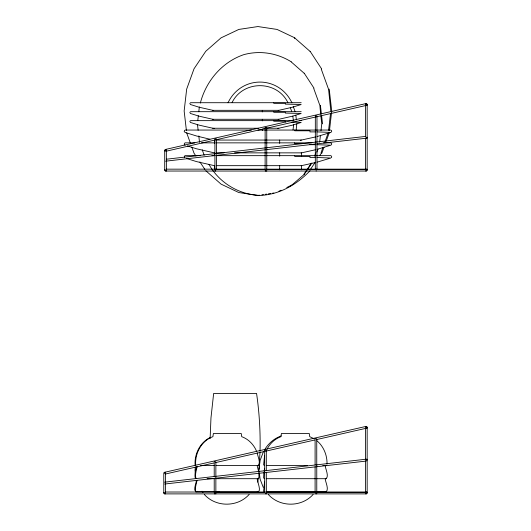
<?xml version="1.0" encoding="UTF-8"?>
<svg xmlns="http://www.w3.org/2000/svg" width="531" height="531" viewBox="0 0 531 531"><rect width="100%" height="100%" fill="white"/><g stroke="black" fill="none" stroke-linecap="round" stroke-linejoin="round"><path stroke-width="0.8" d="M210.123 438.573L210.966 417.983L213.648 393.444L256.566 393.444C259.327 412.468 260.489 431.716 260.044 450.938M260.017 451.762L258.902 471.508M263.861 472.65L263.628 478.039L264.677 478.677M257.84 482.155L258.285 478.066M197.771 120.603L198.328 115.771M198.793 111.742L199.344 106.904M293.012 129.976L293.63 124.593M296.119 130.068L296.836 123.829M319.662 142.129L320.452 135.266M320.976 130.692L321.766 123.829L320.85 115.871M328.596 130.261L330.547 113.302M329.485 130.42L331.722 110.992L329.207 89.135M195.335 466.882L195.03 470.3L195.521 474.316M259.022 469.298L259.513 465.275M259.712 463.669L260.104 460.457L263.535 451.39M264.538 455.744L263.628 464.91L264.677 465.548M264.093 471.136L264.538 468.873M264.538 482.009L263.628 491.175L264.677 491.812M310.091 144.266L309.938 144.697L315.394 144.697M196.609 466.689C195.627 470.393 194.273 474.833 195.375 478.517M197.187 466.689C196.204 470.393 194.844 474.833 195.952 478.517M196.39 480.548C196.171 483.628 193.072 489.595 195.899 491.832L219.33 491.832M196.968 480.548C196.908 481.902 193.058 493.73 197.253 491.361M200.346 103.041C206.001 81.084 222.064 62.008 243.775 54.66C259.925 50.226 277.069 53 291.253 61.815M314.611 156.087L315.733 152.988M316.874 152.118L317.963 149.118M323.007 147.273L321.049 152.689L321.474 152.968L319.675 155.649M324.965 141.863L328.045 133.347M321.839 153.213L324.023 147.18M326.207 141.146L329.207 132.85M189.813 103.273L190.423 104.507L199.079 107.209L213.422 110.468M189.813 112.233L190.423 113.475L199.079 116.17L213.422 119.429M189.813 121.201L190.423 122.435L199.079 125.137L214.185 128.535M285.326 122.044L285.399 121.201L273.804 121.201L273.498 120.643M294.506 38.504L294.771 37.973L310.031 51.368M266.947 449.379C269.821 443.611 274.826 438.865 280.919 436.668L281.41 433.502L309.248 433.502L309.739 436.668L314.1 438.785M165.426 492.954L163.78 492.954L163.78 473.254L165.426 473.254L165.426 492.954L164.869 493.89L163.906 493.531L163.906 492.376M365.487 460.118L366.357 459.282M228.045 102.729C241.187 75.203 278.755 75.203 291.897 102.729M232.087 102.516C243.098 80.055 276.843 80.055 287.855 102.516M306.208 170.816L303.964 174.168L304.197 174.44L291.154 185.638M307.104 169.482L311.153 163.448M304.217 174.46L311.896 162.997M310.263 169.688L315.195 162.333M264.438 450.115C268.168 443.577 274.129 438.387 281.264 435.944M196.676 491.361L195.899 491.832M258.351 478.225L257.754 478.677L259.015 478.039L258.776 472.65M258.351 491.361L257.568 491.832M310.111 51.281L321.627 68.911L321.275 69.143L328.583 89.327L330.813 110.992M304.217 73.192L313.98 88.139L313.682 88.338L319.881 105.457L320.671 114.278M184.569 130.38L184.177 131.462L185.06 132.411L196.45 135.963L209.864 139.208M184.569 143.184L184.177 144.266L185.06 145.215M184.569 155.988L184.39 157.501M331.298 132.086L331.722 131.23L331.298 130.38M331.298 144.89L331.722 144.04L331.298 143.184M331.298 157.7L331.722 156.844L331.298 155.988M208.948 164.351C219.111 182.717 238.996 194.764 259.971 195.435C279.406 194.671 296.922 184.562 310.091 170.677M249.152 494.447C237.609 507.404 215.858 507.404 204.316 494.447M313.137 494.447C301.595 507.404 279.844 507.404 268.301 494.447M326.684 465.388L322.808 465.568M209.785 437.743C199.868 442.715 194.306 454.27 195.116 465.09M290.191 185.797L291.672 185.1M278.928 191.246L281.072 190.224M286.786 187.516L291.074 185.485M366.357 169.263L367.22 170.099L366.622 171.042L165.519 171.042L165.519 170.683M163.906 472.676L164.869 472.318L165.36 473.081M366.357 492.118L367.22 492.954L366.622 493.89L164.603 493.89L164.603 493.531M315.487 136.945L300.347 140.29M317.06 136.553L330.813 132.411L316.954 131.894M315.487 149.749L301.157 152.941M317.06 149.357L330.813 145.215L316.954 144.697M315.487 162.552L301.157 165.745M317.06 162.161L330.813 158.026L316.954 157.501M165.685 151.322L365.713 105.536M213.92 462.972L165.519 473.997L165.194 472.165M215.533 462.607L314.75 440M316.363 439.628L365.706 428.384M278.191 110.468L292.535 107.209L301.19 104.507L285.326 104.116L285.399 103.273L273.804 103.273L273.498 102.715M278.191 119.429L292.535 116.17L301.19 113.475L285.326 113.076L285.399 112.233L273.804 112.233L273.498 111.683M277.421 128.535L292.535 125.137L301.19 122.435L291.791 122.044M259.526 195.196L257.933 195.435L238.837 192.554L221.042 184.118L205.762 170.703M261.916 194.831L263.509 194.592M265.095 194.353L266.688 194.114M268.281 193.875L270.664 193.516M272.257 193.277L273.85 193.038M366.091 459.209L164.524 482.168M166.263 159.227L365.54 136.427M165.606 161.185L214.942 155.537M216.588 155.351L315.268 144.054M316.914 143.868L366.257 138.219M164.683 484.033L366.251 461.074M216.024 465.568L258.146 465.568C261.073 462.833 257.641 456.308 257.216 452.824M266.316 478.697L326.167 478.697C329.087 475.962 325.662 469.444 325.231 465.959M257.097 491.832C262.327 492.549 257.097 481.225 257.216 479.088M266.316 491.832L326.167 491.832C329.087 489.097 325.662 482.579 325.231 479.088M190.423 102.715L301.19 102.715M366.357 104.434L367.173 104.434L367.173 170.099L366.357 170.099M367.173 105.271L365.54 105.271L365.54 136.447M212.765 110.322L278.848 110.322M190.423 111.683L301.19 111.683M315.328 115.924L316.967 115.924L316.967 142.195M212.765 119.283L278.848 119.283M190.423 120.643L293.769 120.643M299.305 120.643L301.19 120.643M265.122 127.42L266.761 127.42L266.761 169.263L265.122 169.263L265.122 149.583M212.765 128.243L258.338 128.243M263.847 128.243L278.848 128.243M185.06 130.055L251.375 130.055M257.933 130.055L330.813 130.055M315.394 131.894L309.938 131.894L310.031 130.785L294.771 130.785L294.373 130.055M366.357 137.27L367.173 137.27M365.54 138.106L367.173 138.106M214.916 138.91L216.548 138.91M216.668 140.058L301.409 140.058M185.06 142.859L194.824 142.859M201.441 142.859L215.141 142.859M216.734 142.859L311.949 142.859M323.472 142.859L330.813 142.859M302.803 143.589L294.771 143.589L294.373 142.859M166.382 171.042L166.342 150.399L164.703 150.399L164.703 170.099L166.342 170.099L165.785 171.042L164.822 170.683L164.822 169.522M216.668 152.862L224.122 152.862M234.563 152.862L301.409 152.862L301.409 156.18M185.06 155.663L200.612 155.663M211.969 155.663L215.141 155.663M216.734 155.663L330.813 155.663M315.394 157.501L309.938 157.501L310.031 156.393L294.771 156.393L294.373 155.663M216.668 165.665L301.409 165.665L301.409 169.814M166.342 169.163L264.85 169.163M266.502 169.163L365.799 169.163M215.732 169.263L216.548 169.263L216.548 154.508M316.967 169.263L315.328 169.263L315.328 143.012M367.173 169.263L365.54 169.263L365.54 138.087M216.694 169.522L315.268 169.522M316.921 169.522L366.622 169.522M366.357 427.282L367.173 427.282L367.173 492.954L366.357 492.954M367.173 428.125L365.534 428.125L365.534 459.302L367.173 459.282M315.095 438.779L316.741 438.779L316.781 492.376M264.657 450.268L266.303 450.268L266.303 470.791M366.357 460.118L367.173 460.118M214.219 461.758L215.865 461.758M200.605 465.568L214.371 465.568M266.316 465.568L307.442 465.568M207.103 478.697L214.371 478.697M216.024 478.697L258.146 478.697M215.745 491.945L256.566 491.945M214.345 492.018L165.433 492.018L165.466 493.89M215.871 492.018L264.803 492.018M266.303 492.018L365.793 492.018M215.042 492.118L214.219 492.118L214.219 478.179M266.303 492.118L264.657 492.118L264.657 472.431M316.741 492.118L315.095 492.118L315.095 466.683M365.534 492.118L367.173 492.118M215.998 492.376L264.823 492.376M266.482 492.376L366.622 492.376M326.167 465.568L325.649 465.388M258.146 465.568L257.628 465.388M326.167 478.697L325.808 478.617M326.167 491.832L325.384 491.361M258.146 491.832L257.482 491.52M214.716 152.941L196.45 148.766L187.337 145.925M214.716 165.745L196.45 161.577L186.58 158.497M366.357 428.125L367.22 427.282L366.622 426.347L365.653 426.705L365.653 427.442M366.357 493.79L366.622 492.018M366.357 105.271L367.22 104.434L366.622 103.499L365.66 103.857L365.66 104.594M366.357 170.942L366.622 169.163M266.204 171.042L265.241 170.683L265.241 171.042M294.831 37.86L277.036 29.424L257.933 26.55L238.837 29.424L221.042 37.86L205.762 51.281L194.034 68.771L186.666 89.135L184.151 110.992L186.388 130.42M291.207 61.901L304.15 73.265M316.98 440.816C323.718 446.485 327.282 455.406 327.03 464.134M202.026 491.235L202.942 492.516M195.839 155.902L194.034 153.213L191.85 147.18M199.902 161.955L204.86 169.356M166.382 150.399L165.785 149.463L164.822 149.822L164.822 150.983M195.693 465.09C194.777 453.374 201.495 440.73 212.898 436.668L213.389 433.502L241.233 433.502L241.724 436.668C248.541 439.117 253.951 444.766 256.632 451.43M263.263 487.378L260.097 479.141L259.307 472.709M293.212 106.366L295.05 111.45M290.324 107.62L291.725 111.503M202.251 149.868L204.15 155.125M186.666 132.85L190.49 143.403M257.216 465.959L258.703 471.886M366.257 426.718L366.191 426.366L164.444 472.331L164.504 472.683M366.051 426.4L366.377 428.238M366.257 103.864L366.198 103.518L165.36 149.483L165.42 149.835M366.058 103.545L366.377 105.384M166.11 149.311L166.435 151.149M320.405 105.291L321.428 114.158M321.613 115.771L322.543 123.829M295.847 115.247L296.384 119.926M292.833 116.136L293.364 120.749M197.492 124.632L198.143 130.274M198.793 135.916L199.53 142.361M365.66 170.683L365.66 171.042M365.653 493.531L365.653 493.89M365.534 460.941L365.534 492.131M316.967 143.012L317.007 169.522M316.781 493.531L316.781 493.89M316.151 170.683L316.151 171.042M315.918 493.531L315.918 493.89M315.454 169.163L315.454 169.522M315.328 116.747L315.328 142.195M315.095 439.595L315.095 465.043M279.671 140.058L279.671 143.37M279.671 152.862L279.671 156.18M279.671 165.665L279.671 169.814M266.801 170.683L266.801 171.042M266.303 472.431L266.343 492.376M266.343 493.531L266.343 493.89M265.48 493.531L265.48 493.89M265.122 128.236L265.122 148.76M264.657 451.091L264.657 471.608M262.327 110.322L262.327 111.895M262.327 119.283L262.327 120.856M262.327 129.033L262.327 130.606M216.595 169.163L216.595 169.522M216.548 139.733L216.548 153.685M215.905 493.531L215.905 493.89M215.865 462.581L215.865 476.539M215.865 477.356L215.865 492.118M215.732 170.683L215.732 171.042M215.035 169.163L215.035 169.522M215.035 170.683L215.035 171.042M215.042 493.531L215.042 493.89M214.916 139.733L214.916 169.263M214.464 140.058L214.464 143.37M214.464 152.862L214.464 154.521M214.464 165.665L214.464 169.814M214.345 493.531L214.345 493.89M214.219 462.581L214.219 476.539"/></g></svg>
